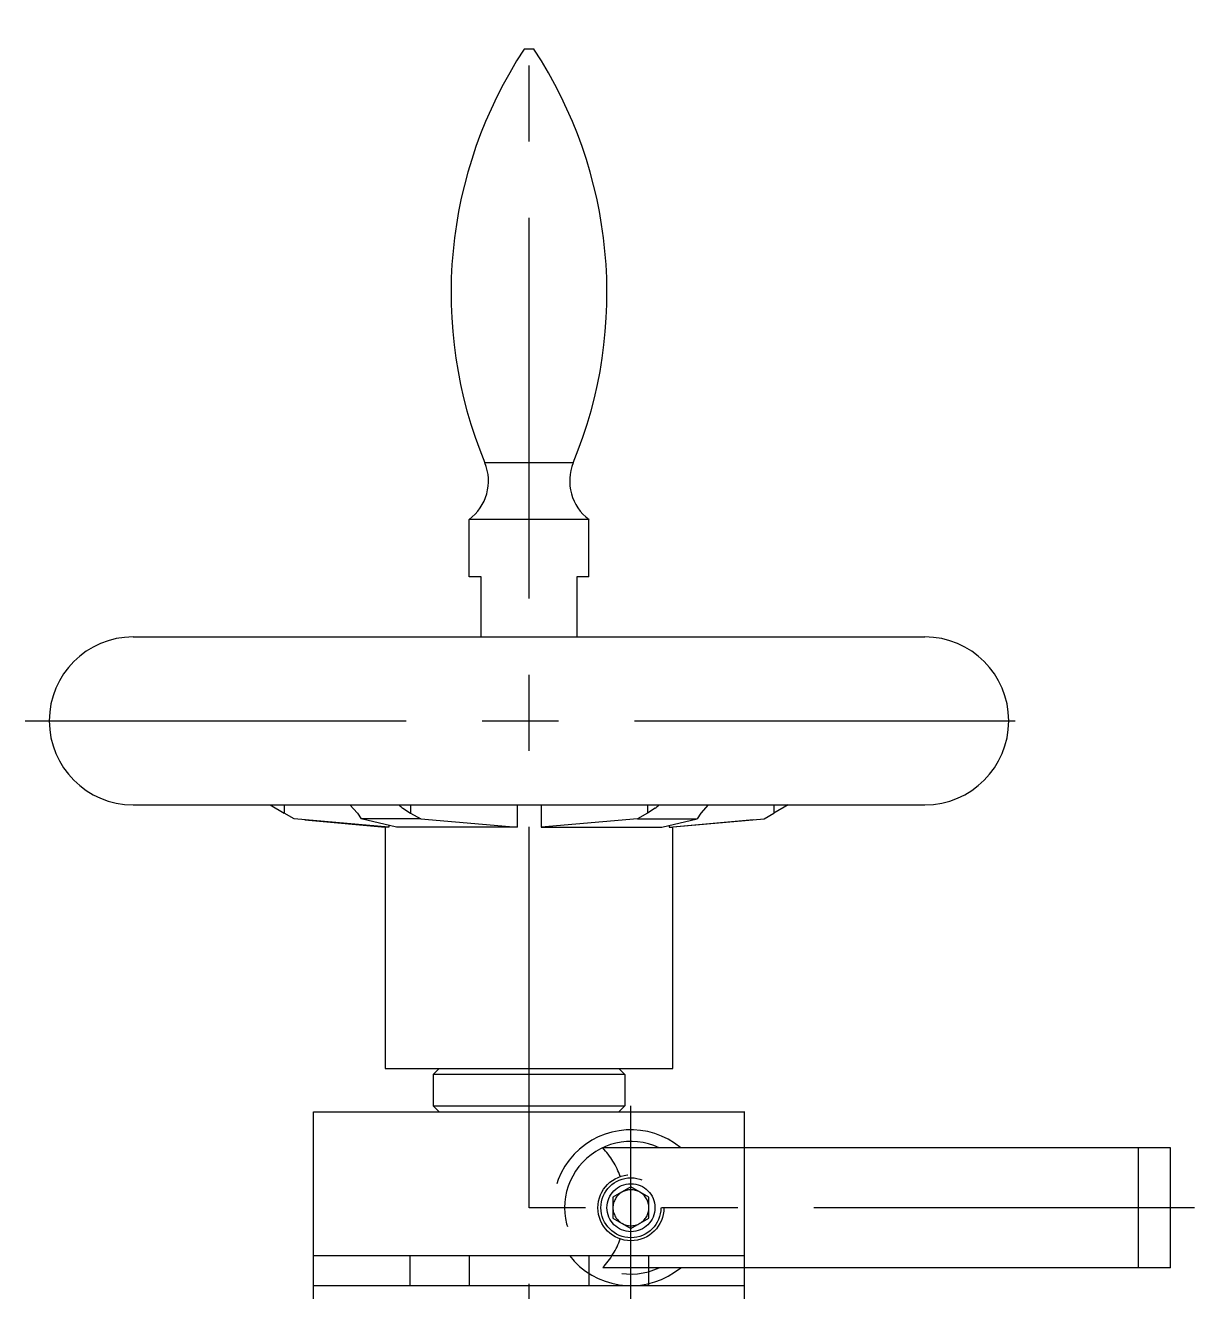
# Model space of a CAD drawing. Extents: x -53 to 495, y -30 to 683.
# Drawn here: x 375.7 to 473.2, y 397.4 to 503 of the extents above; entities that cross this region are included whole.
import ezdxf

# ---------------------------------------------------------------- set-up
doc = ezdxf.new("R2010")
doc.units = 0
doc.linetypes.add('CENTER', pattern=[50.8, 31.75, -6.35, 6.35, -6.35])
doc.linetypes.add('DASHED', pattern=[19.05, 12.7, -6.35])
doc.layers.get('0').update_dxf_attribs({"linetype": 'CONTINUOUS'})
doc.layers.add('CENTER', color=1, linetype='CENTER')

msp = doc.modelspace()

# ---------------------------------------------------------------- linework, layer by layer
at = {"color": 7, "linetype": 'CONTINUOUS'}
for p, q in [((418.09, 501), (417.26, 501)), ((421.36, 466.53), (413.98, 466.53)), ((422.67, 461.79), (412.67, 461.79)), ((412.67, 457), (412.67, 461.79)), ((422.67, 457), (422.67, 461.79)), ((413.67, 457), (412.67, 457)), ((413.67, 452), (413.67, 457)), ((421.67, 457), (421.67, 452)), ((422.67, 457), (421.67, 457)), ((384.67, 452), (450.67, 452)), ((384.67, 438), (450.67, 438)), ((396.08, 438), (397.26, 437.31)), ((397.26, 438), (397.26, 437.31)), ((398.08, 436.82), (397.26, 437.31)), ((402.73, 438), (403.36, 437.31)), ((403.36, 437.31), (403.67, 436.82)), ((407.15, 437.72), (407.8, 437.31)), ((407.8, 438), (407.8, 437.31)), ((407.8, 437.31), (408.64, 436.82)), ((416.67, 438), (416.67, 436.14)), ((418.67, 438), (418.67, 436.14)), ((427.54, 437.31), (426.71, 436.82)), ((427.54, 438), (427.54, 437.31)), ((428.19, 437.72), (427.54, 437.31)), ((431.99, 437.31), (431.68, 436.82)), ((432.61, 438), (431.99, 437.31)), ((437.27, 436.82), (438.09, 437.31)), ((439.27, 438), (438.09, 437.31)), ((438.09, 438), (438.09, 437.31)), ((405.99, 436.14), (398.08, 436.82)), ((398.97, 436.75), (405.67, 436.14)), ((406.61, 436.14), (403.67, 436.82)), ((408.64, 436.82), (403.67, 436.82)), ((405.67, 436.14), (405.67, 416)), ((405.99, 436.14), (405.67, 436.14)), ((405.99, 436.28), (405.99, 436.14)), ((416.67, 436.14), (406.61, 436.14)), ((408.64, 436.82), (416.67, 436.14)), ((426.71, 436.82), (418.67, 436.14)), ((418.67, 436.14), (428.74, 436.14)), ((426.71, 436.82), (431.68, 436.82)), ((428.74, 436.14), (431.68, 436.82)), ((429.36, 436.14), (437.27, 436.82)), ((429.36, 436.28), (429.36, 436.14)), ((429.36, 436.14), (429.67, 436.14)), ((436.38, 436.75), (429.67, 436.14)), ((429.67, 416), (429.67, 436.14)), ((405.67, 416), (417.67, 416)), ((409.67, 415.5), (410.17, 416)), ((425.67, 415.5), (409.67, 415.5)), ((409.67, 415.5), (409.67, 412.9)), ((417.67, 416), (429.67, 416)), ((425.67, 415.5), (425.17, 416)), ((425.67, 415.5), (425.67, 412.9)), ((409.67, 412.9), (417.67, 412.9)), ((409.67, 412.9), (410.17, 412.4)), ((417.67, 412.9), (425.67, 412.9)), ((425.67, 412.9), (425.17, 412.4)), ((399.7, 394.3), (399.7, 412.4)), ((399.7, 412.4), (405.77, 412.4)), ((399.7, 412.4), (435.67, 412.4)), ((429.58, 412.4), (435.67, 412.4)), ((435.65, 394.3), (435.65, 412.4)), ((468.49, 409.4), (435.67, 409.4)), ((468.49, 399.4), (468.49, 409.4)), ((471.17, 409.4), (468.49, 409.4)), ((471.17, 399.4), (471.17, 409.4)), ((435.67, 400.4), (399.7, 400.4)), ((407.72, 400.4), (407.72, 397.9)), ((412.67, 400.4), (412.67, 397.9)), ((422.67, 400.4), (422.67, 397.9)), ((427.62, 400.4), (427.62, 397.9)), ((468.49, 399.4), (435.67, 399.4)), ((471.17, 399.4), (468.49, 399.4)), ((435.67, 397.9), (399.7, 397.9))]:
    msp.add_line(p, q, dxfattribs=at)
at = {"color": 3, "linetype": 'DASHED'}
for p, q in [((435.67, 409.4), (423.82, 409.4)), ((426.17, 406.13), (424.67, 405.27)), ((427.67, 405.27), (426.17, 406.13)), ((424.67, 405.27), (424.67, 403.53)), ((427.67, 403.53), (427.67, 405.27)), ((424.67, 403.53), (426.17, 402.67)), ((426.17, 402.67), (427.67, 403.53)), ((435.67, 399.4), (423.82, 399.4))]:
    msp.add_line(p, q, dxfattribs=at)
for radius in [2.75, 2.5, 2]:
    msp.add_circle((426.17, 404.4), radius, dxfattribs=at)
at = {"color": 7, "linetype": 'CONTINUOUS'}
for centre, radius, start, end in [((448.17, 480.67), 37, 146.6714, 202.4708), ((387.17, 480.67), 37, 337.5292, 33.3286), ((410.29, 465), 4, 306.6383, 22.4708), ((425.06, 465), 4, 157.5292, 233.3617), ((384.67, 445), 7, 90, 270), ((450.67, 445), 7, 270, 90), ((408.12, 439.09), 1.68, 220.462, 234.7696), ((427.23, 439.09), 1.68, 305.2304, 319.538)]:
    msp.add_arc(centre, radius, start, end, dxfattribs=at)
at = {"color": 3, "linetype": 'DASHED'}
for centre, radius, start, end in [((426.17, 404.4), 6.5, 50.2849, 309.7151), ((426.17, 404.4), 5.53, 64.7754, 295.2246), ((418.57, 404.54), 7.15, 20.1116, 42.7693), ((426.17, 404.4), 1.5, 120, 180), ((426.17, 404.4), 1.5, 60, 120), ((426.17, 404.4), 1.5, 0, 60), ((426.17, 404.4), 1.5, 180, 240), ((426.17, 404.4), 1.5, 300, 0), ((426.17, 404.4), 1.5, 240, 300), ((418.57, 404.26), 7.15, 317.2307, 339.8884)]:
    msp.add_arc(centre, radius, start, end, dxfattribs=at)
at = {"layer": 'CENTER', "color": 1, "linetype": 'CENTER'}
for p, q in [((417.67, -2), (417.67, 503)), ((375.67, 445), (459.67, 445)), ((426.17, 395.9), (426.17, 412.9)), ((473.17, 404.4), (417.67, 404.4))]:
    msp.add_line(p, q, dxfattribs=at)

doc.saveas('drawing.dxf')
